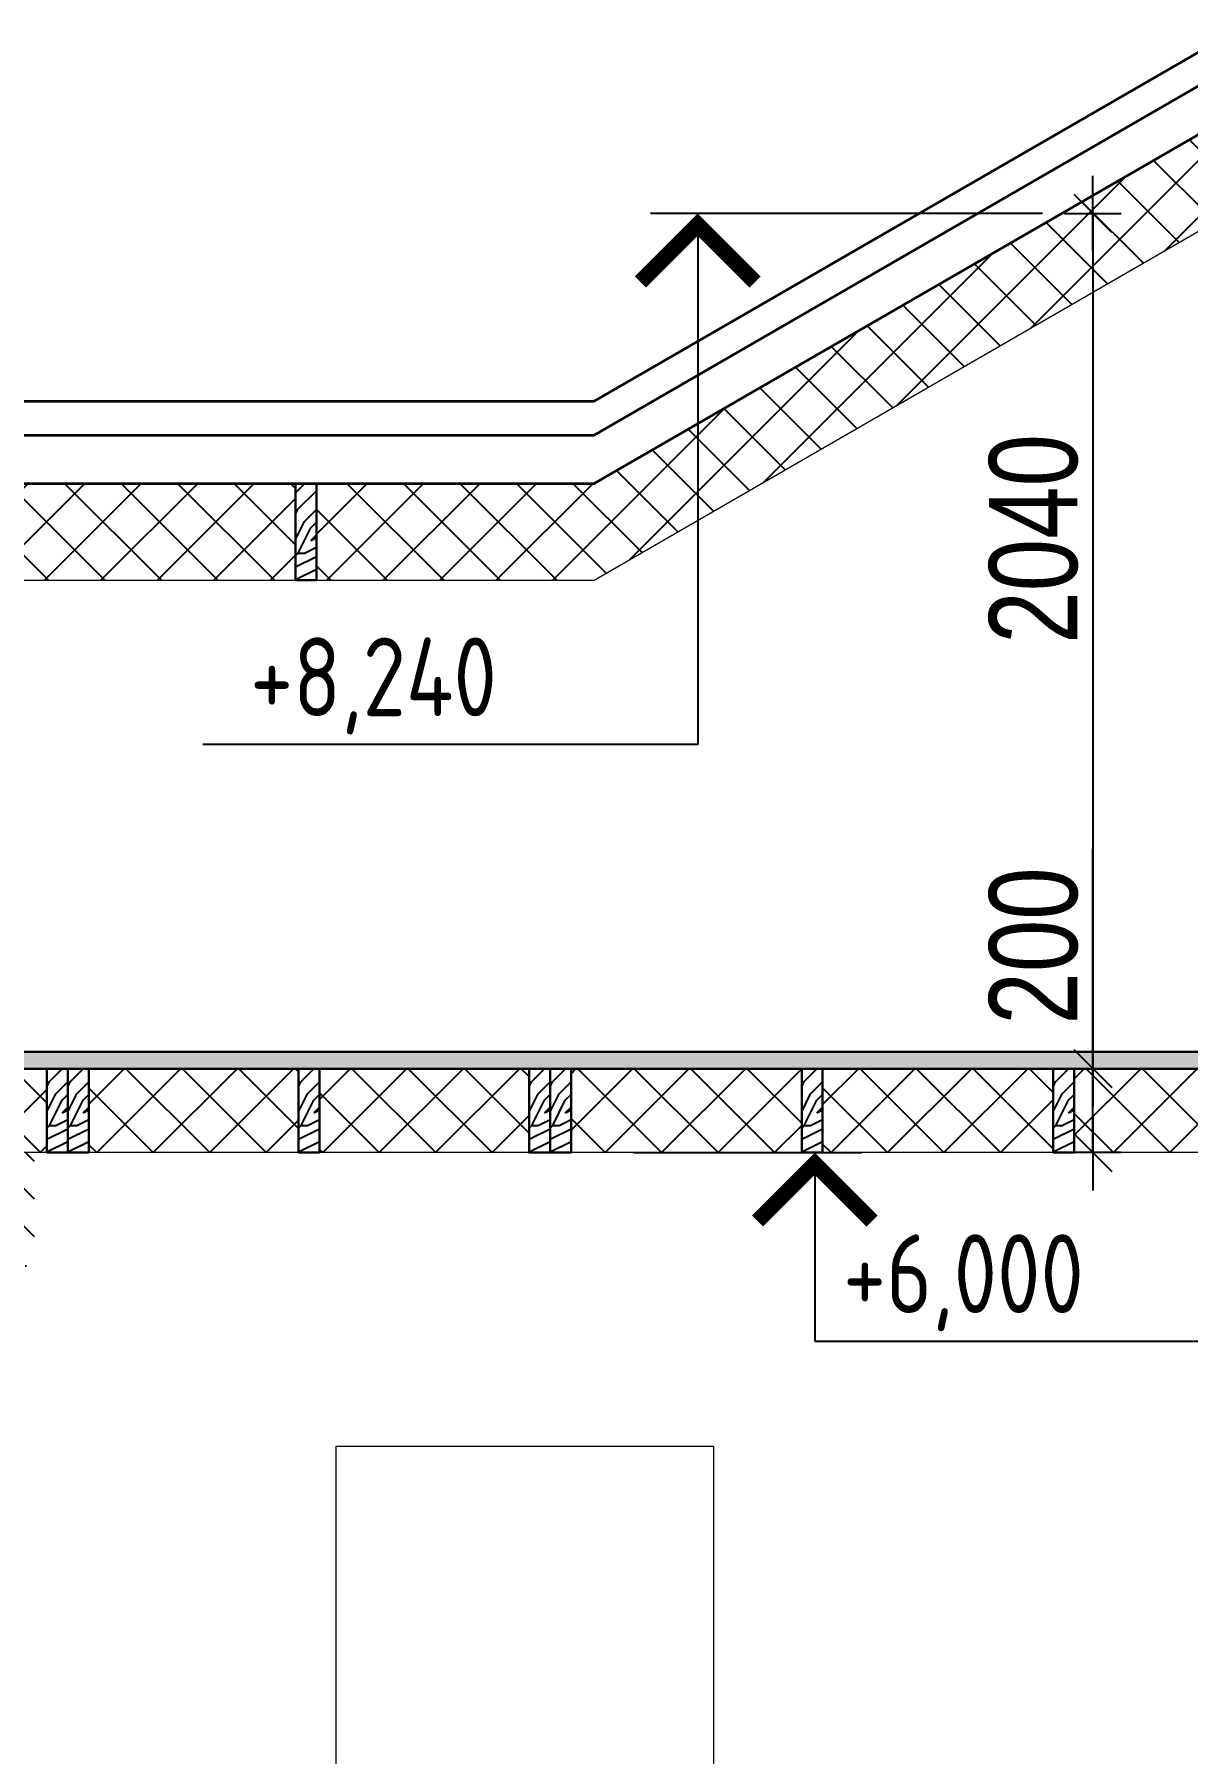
# Model space of a CAD drawing. Extents: x -12289450 to -10763036, y -7834513 to -6150123.
# Drawn here: x -11193412 to -11190661, y -7703154 to -7699054 of the extents above; entities that cross this region are included whole.
import ezdxf

# ---------------------------------------------------------------- set-up
doc = ezdxf.new("R2010")
doc.units = 0
doc.header["$LTSCALE"] = 25
doc.header["$PDMODE"] = 35
doc.layers.get('DefPoints').update_dxf_attribs({"color": 10, "lineweight": 30})
for name, color, linetype in [('005-РАЗМЕРЫ', 252, 'Continuous'), ('008-ШТРИХОВКА', 252, 'Continuous'), ('Крыши', 7, 'Continuous'), ('Примечания', 7, 'Continuous')]:
    doc.layers.add(name, color=color, linetype=linetype)
doc.layers.add('Лестница', color=15, linetype='Continuous', lineweight=13)
doc.layers.add('СТЕНЫ', color=5, linetype='Continuous', lineweight=40)
doc.styles.add('GOST 2.304', font='cs_gost2304.shx')
doc.styles.add('TXT0', font='txt', dxfattribs={"width": 0.8})
doc.dimstyles.new('Копия(5) РАЗМЕРЫ', dxfattribs={"dimscale": 30, "dimtxt": 7, "dimasz": 0.15, "dimexe": 0, "dimexo": 0, "dimgap": 1.2, "dimtad": 1, "dimdec": 0, "dimzin": 0, "dimdsep": 46, "dimtxsty": 'TXT0', "dimblk1": 'A8MITTA', "dimblk2": 'A8MITTA', "dimsah": 1, "dimcen": 2, "dimse1": 1, "dimse2": 1, "dimadec": 0, "dimazin": 0, "dimtp": 6, "dimtm": 6, "dimtfac": 1, "dimtdec": 0, "dimtofl": 0, "dimtmove": 0, "dimatfit": 3, "dimldrblk": 'A8MITTA', "dimfxl": 0, "dimtolj": 1, "dimtzin": 0, "dimarcsym": 0})

# ---------------------------------------------------------------- blocks, each defined once
blk = doc.blocks.new('A8MITTA', base_point=(3180, 3140))
for p, q in [((3180, 3155), (3180, 3125)), ((3170, 3130), (3190, 3150)), ((3160, 3140), (3200, 3140))]:
    blk.add_line(p, q)
blk = doc.blocks.new('*D123')
at = {"layer": '005-РАЗМЕРЫ', "color": 0, "lineweight": -2, "ltscale": 4, "transparency": 16777216}
blk.add_line((-11190887.3, -7699485.3), (-11190887.3, -7701516.2), dxfattribs=at)
at = {"layer": 'DefPoints', "color": 0, "ltscale": 4, "transparency": 16777216}
for p in [(-11191045.4, -7699480.8), (-11191045.4, -7701520.7), (-11190887.3, -7701520.7)]:
    blk.add_point(p, dxfattribs=at)
at = {"layer": '005-РАЗМЕРЫ', "color": 0, "lineweight": -2, "ltscale": 4, "transparency": 16777216, "xscale": 4.5, "yscale": 4.5, "zscale": 4.5}
for p, rotation in [((-11190887.3, -7699480.8), 90), ((-11190887.3, -7701520.7), 270)]:
    blk.add_blockref('A8MITTA', p, dxfattribs=dict(at, rotation=rotation))
at = {"layer": '005-РАЗМЕРЫ', "color": 0, "lineweight": 25, "ltscale": 4, "transparency": 16777216, "insert": (-11191028.3, -7700256.8), "char_height": 210, "attachment_point": 5, "rotation": 90, "style": 'TXT0'}
blk.add_mtext('\\A1;2040', dxfattribs=at)
blk = doc.blocks.new('*D124')
at = {"layer": '005-РАЗМЕРЫ', "color": 0, "lineweight": -2, "ltscale": 4, "transparency": 16777216}
for p, q in [((-11190887.3, -7701520.7), (-11190887.3, -7700995.8)), ((-11190887.3, -7701716.2), (-11190887.3, -7701525.2))]:
    blk.add_line(p, q, dxfattribs=at)
at = {"layer": 'DefPoints', "color": 0, "ltscale": 4, "transparency": 16777216}
for p in [(-11190887.3, -7701520.7), (-11190685.9, -7701520.7), (-11190685.9, -7701720.7)]:
    blk.add_point(p, dxfattribs=at)
at = {"layer": '005-РАЗМЕРЫ', "color": 0, "lineweight": -2, "ltscale": 4, "transparency": 16777216, "xscale": 4.5, "yscale": 4.5, "zscale": 4.5}
for p, rotation in [((-11190887.3, -7701520.7), 90), ((-11190887.3, -7701720.7), 270)]:
    blk.add_blockref('A8MITTA', p, dxfattribs=dict(at, rotation=rotation))
at = {"layer": '005-РАЗМЕРЫ', "color": 0, "lineweight": 25, "ltscale": 4, "transparency": 16777216, "insert": (-11191028.3, -7701227.8), "char_height": 210, "attachment_point": 5, "rotation": 90, "style": 'TXT0'}
blk.add_mtext('\\A1;200', dxfattribs=at)

msp = doc.modelspace()

# ---------------------------------------------------------------- hatches: boundary and pattern name
at = {"layer": '008-ШТРИХОВКА', "ltscale": 4}
h = msp.add_hatch(dxfattribs=at)
h.set_pattern_fill('ANSI37', color=256, scale=30, style=0)
h.set_pattern_definition([(45, (-11198501.94, -7701293.71), (-67.3519, 67.3519), []), (135, (-11198501.94, -7701293.71), (-67.3519, -67.3519), [])])
h.paths.add_polyline_path([(-11196876.9, -7700355.5), (-11196789.2, -7700355.5), (-11196789.2, -7700124.6), (-11196876.9, -7700124.6), (-11198501.9, -7701062.8), (-11198501.9, -7701293.7), (-11198412, -7701241.8), (-11198412, -7701215.7), (-11198366.9, -7701215.7)])
h.paths.add_polyline_path([(-11195989.2, -7700124.6), (-11196739.2, -7700124.6), (-11196739.2, -7700355.5), (-11195989.2, -7700355.5)])
h.paths.add_polyline_path([(-11195555.5, -7700124.6), (-11195939.2, -7700124.6), (-11195939.2, -7700355.5), (-11195555.5, -7700355.5)])
h.paths.add_polyline_path([(-11195189.2, -7700124.6), (-11195555.5, -7700124.6), (-11195555.5, -7700355.5), (-11195189.2, -7700355.5)])
h.paths.add_polyline_path([(-11194389.2, -7700124.6), (-11195139.2, -7700124.6), (-11195139.2, -7700355.5), (-11194389.2, -7700355.5)])
h.paths.add_polyline_path([(-11193589.2, -7700124.6), (-11194339.2, -7700124.6), (-11194339.2, -7700355.5), (-11193589.2, -7700355.5)])
h.paths.add_polyline_path([(-11192789.2, -7700124.6), (-11193539.2, -7700124.6), (-11193539.2, -7700355.5), (-11192789.2, -7700355.5)])
h.paths.add_polyline_path([(-11190611.9, -7699509.7), (-11190611.9, -7699480.8), (-11190511.9, -7699480.8), (-11190511.9, -7699509.7), (-11187720.3, -7701121.4, -0.127854), (-11187421.9, -7701063.1), (-11187421.9, -7701062.8), (-11190561.9, -7699249.9), (-11192076.9, -7700124.6), (-11192739.2, -7700124.6), (-11192739.2, -7700355.5), (-11192076.9, -7700355.5)])
h.paths.add_polyline_path([(-11187421.9, -7701063.1, 0.127854), (-11187720.3, -7701121.4), (-11187557.8, -7701215.2), (-11187511.9, -7701215.2), (-11187511.9, -7701241.7), (-11187421.9, -7701293.7)])
at = {"layer": '008-ШТРИХОВКА'}
h = msp.add_hatch(dxfattribs=at)
h.set_pattern_fill('WOODFACE', color=251, scale=300, style=0, pattern_type=2)
h.set_pattern_definition([(0, (481416.9, -592990.77), (300, 300), [15, -285]), (90, (481536.9, -592885.77), (-300, 300), [30, -270]), (45, (481476.91, -592915.77), (3e-14, 300), [21.21, -63.63, 21.21, -42.42, 148.5, -127.2940687]), (45, (481401.91, -593005.77), (3e-14, 300), [21.213, -42.426, 21.213, -339.4120686]), (45, (481506.91, -592975.77), (3e-14, 300), [21.213, -403.0510686]), (45, (481536.91, -592990.77), (3e-14, 300), [21.213, -403.0510686]), (45, (481491.91, -592960.77), (3e-14, 300), [21.213, -403.0510686]), (45, (481476.91, -592945.77), (3e-14, 300), [42.426, -381.8380686]), (45, (481551.91, -592720.77), (3e-14, 300), [42.426, -381.8380686]), (45, (481446.91, -592930.77), (3e-14, 300), [84.852, -339.4120686]), (45, (481431.91, -592915.77), (3e-14, 300), [84.852, -339.4120686]), (45, (481626.91, -592825.77), (3e-14, 300), [84.852, -339.4120686]), (45, (481416.91, -592885.77), (3e-14, 300), [63.6396, -360.6244686]), (45, (481356.91, -592840.77), (3e-14, 300), [63.6396, -360.6244686]), (45, (481386.91, -592870.77), (3e-14, 300), [63.6396, -360.6244686]), (45, (481581.91, -592780.77), (3e-14, 300), [106.06602, -318.1980486]), (45, (481551.91, -592765.77), (3e-14, 300), [106.06602, -318.1980486]), (45, (481581.91, -592840.77), (3e-14, 300), [148.492424, -275.7716445]), (26.5650512, (481446.91, -592960.77), (300, 1e-07), [33.541017, -637.279374]), (26.5650512, (481506.91, -592870.77), (300, 1e-07), [33.541017, -637.279374]), (26.5650512, (481491.91, -592900.77), (300, 1e-07), [33.541017, -637.279374]), (26.5650512, (481431.91, -592990.77), (300, 1e-07), [67.08204, -603.738353]), (26.5650512, (481491.91, -592855.77), (300, 1e-07), [100.623059, -570.197334]), (26.5650512, (481461.91, -592840.77), (300, 1e-07), [134.1640785, -536.6563146]), (26.5650512, (481431.91, -592825.77), (300, 1e-07), [134.1640785, -536.6563146]), (26.5650512, (481386.91, -592735.77), (300, 1e-07), [134.1640785, -536.6563146]), (26.5650512, (481386.91, -592765.77), (300, 1e-07), [167.7051, -503.115293]), (26.5650512, (481401.91, -592795.77), (300, 1e-07), [167.7051, -503.115293]), (63.4349488, (481506.91, -592915.77), (2e-08, 300), [33.541017, -637.279374]), (63.4349488, (481461.91, -592945.77), (2e-08, 300), [33.541017, -637.279374]), (63.4349488, (481416.91, -592990.77), (2e-08, 300), [67.08204, -603.738353]), (63.4349488, (481506.91, -592945.77), (2e-08, 300), [67.08204, -603.738353]), (63.4349488, (481386.91, -593005.77), (2e-08, 300), [100.623059, -570.197334]), (63.4349488, (481356.91, -593005.77), (2e-08, 300), [134.1640785, -536.6563146]), (63.4349488, (481626.91, -592990.77), (2e-08, 300), [134.1640785, -536.6563146]), (63.4349488, (481521.91, -592960.77), (2e-08, 300), [134.1640785, -536.6563146]), (63.4349488, (481581.91, -592990.77), (2e-08, 300), [167.7051, -503.115293]), (63.4349488, (481551.91, -592975.77), (2e-08, 300), [167.7051, -503.115293])])
h.paths.add_polyline_path([(-11192739.2, -7700355.5), (-11192739.2, -7700124.6), (-11192789.2, -7700124.6), (-11192789.2, -7700355.5)])
h = msp.add_hatch(dxfattribs=at)
h.set_pattern_fill('WOODFACE', color=251, scale=300, style=0, pattern_type=2)
h.set_pattern_definition([(0, (-11198150.82, -7701705.1), (300, 300), [15, -285]), (90, (-11198030.82, -7701600.1), (-300, 300), [30, -270]), (45, (-11198090.82, -7701630.11), (3e-14, 300), [21.21, -63.63, 21.21, -42.42, 148.5, -127.294]), (45, (-11198165.82, -7701720.11), (3e-14, 300), [21.213, -42.426, 21.213, -339.412]), (45, (-11198060.82, -7701690.11), (3e-14, 300), [21.213, -403.051]), (45, (-11198030.82, -7701705.11), (3e-14, 300), [21.213, -403.051]), (45, (-11198075.82, -7701675.11), (3e-14, 300), [21.213, -403.051]), (45, (-11198090.82, -7701660.11), (3e-14, 300), [42.426, -381.838]), (45, (-11198015.82, -7701435.11), (3e-14, 300), [42.426, -381.838]), (45, (-11198120.82, -7701645.11), (3e-14, 300), [84.852, -339.412]), (45, (-11198135.82, -7701630.11), (3e-14, 300), [84.852, -339.412]), (45, (-11197940.82, -7701540.11), (3e-14, 300), [84.852, -339.412]), (45, (-11198150.82, -7701600.11), (3e-14, 300), [63.64, -360.6245]), (45, (-11198210.82, -7701555.11), (3e-14, 300), [63.64, -360.6245]), (45, (-11198180.82, -7701585.11), (3e-14, 300), [63.64, -360.6245]), (45, (-11197985.82, -7701495.11), (3e-14, 300), [106.066, -318.198]), (45, (-11198015.82, -7701480.11), (3e-14, 300), [106.066, -318.198]), (45, (-11197985.82, -7701555.11), (3e-14, 300), [148.4924, -275.772]), (26.565, (-11198120.82, -7701675.11), (300, 1e-07), [33.541, -637.279]), (26.565, (-11198060.82, -7701585.11), (300, 1e-07), [33.541, -637.279]), (26.565, (-11198075.82, -7701615.11), (300, 1e-07), [33.541, -637.279]), (26.565, (-11198135.82, -7701705.11), (300, 1e-07), [67.082, -603.738]), (26.565, (-11198075.82, -7701570.11), (300, 1e-07), [100.623, -570.197]), (26.565, (-11198105.82, -7701555.11), (300, 1e-07), [134.164, -536.656]), (26.565, (-11198135.82, -7701540.11), (300, 1e-07), [134.164, -536.656]), (26.565, (-11198180.82, -7701450.11), (300, 1e-07), [134.164, -536.656]), (26.565, (-11198180.82, -7701480.11), (300, 1e-07), [167.705, -503.115]), (26.565, (-11198165.82, -7701510.11), (300, 1e-07), [167.705, -503.115]), (63.435, (-11198060.82, -7701630.11), (2e-08, 300), [33.541, -637.279]), (63.435, (-11198105.82, -7701660.11), (2e-08, 300), [33.541, -637.279]), (63.435, (-11198150.82, -7701705.11), (2e-08, 300), [67.082, -603.738]), (63.435, (-11198060.82, -7701660.11), (2e-08, 300), [67.082, -603.738]), (63.435, (-11198180.82, -7701720.11), (2e-08, 300), [100.623, -570.197]), (63.435, (-11198210.82, -7701720.11), (2e-08, 300), [134.164, -536.656]), (63.435, (-11197940.82, -7701705.11), (2e-08, 300), [134.164, -536.656]), (63.435, (-11198045.82, -7701675.11), (2e-08, 300), [134.164, -536.656]), (63.435, (-11197985.82, -7701705.11), (2e-08, 300), [167.705, -503.115]), (63.435, (-11198015.82, -7701690.11), (2e-08, 300), [167.705, -503.115])])
h.paths.add_polyline_path([(-11193341.9, -7701520.2), (-11193391.9, -7701520.2), (-11193399.9, -7701520.1), (-11193349.9, -7701520.1)], flags=16)
h.paths.add_polyline_path([(-11195311.9, -7701520.3), (-11195311.9, -7701480.1), (-11198210.8, -7701480.1), (-11198210.8, -7701520.2)])
h.paths.add_polyline_path([(-11195311.9, -7701480.1), (-11195311.9, -7701520.3), (-11187711.9, -7701520.3), (-11187711.9, -7701480.1)])
at = {"layer": '008-ШТРИХОВКА', "ltscale": 4}
h = msp.add_hatch(dxfattribs=at)
h.set_pattern_fill('ANSI37', color=256, scale=30, style=0)
h.set_pattern_definition([(45, (-11193801.93, -7701720.72), (-67.3519, 67.3519), []), (135, (-11193801.93, -7701720.72), (-67.3519, -67.3519), [])])
h.paths.add_polyline_path([(-11187781.9, -7701520.7), (-11188045.4, -7701520.7, 0.060859), (-11188063.2, -7701666.2, 0.022597), (-11188060.7, -7701720.7), (-11187781.9, -7701720.7)])
h.paths.add_polyline_path([(-11188045.4, -7701520.7), (-11188231.9, -7701520.7), (-11188231.9, -7701720.7), (-11188060.7, -7701720.7, -0.022597), (-11188063.2, -7701666.2, -0.060859)])
h.paths.add_polyline_path([(-11188281.9, -7701520.7), (-11188681.9, -7701520.7), (-11188681.9, -7701720.7), (-11188281.9, -7701720.7)])
h.paths.add_polyline_path([(-11188781.9, -7701520.7), (-11189141.9, -7701520.7), (-11189141.9, -7701720.7), (-11188781.9, -7701720.7)])
h.paths.add_polyline_path([(-11189191.9, -7701520.7), (-11189561.9, -7701520.7), (-11189561.9, -7701720.7), (-11189191.9, -7701720.7)])
h.paths.add_polyline_path([(-11189661.9, -7701520.7), (-11189931.9, -7701520.7), (-11189931.9, -7701720.7), (-11189661.9, -7701720.7)])
h.paths.add_polyline_path([(-11189981.9, -7701520.7), (-11190486.9, -7701520.7), (-11190486.9, -7701720.7), (-11189981.9, -7701720.7)])
h.paths.add_polyline_path([(-11190636.9, -7701520.7), (-11190931.9, -7701520.7), (-11190931.9, -7701720.7), (-11190636.9, -7701720.7)])
h.paths.add_polyline_path([(-11190981.9, -7701520.7), (-11191531.9, -7701520.7), (-11191531.9, -7701720.7), (-11190981.9, -7701720.7)])
h.paths.add_polyline_path([(-11191581.9, -7701520.7), (-11192131.9, -7701520.7), (-11192131.9, -7701720.7), (-11191581.9, -7701720.7)])
h.paths.add_polyline_path([(-11192231.9, -7701520.7), (-11192731.9, -7701520.7), (-11192731.9, -7701720.7), (-11192231.9, -7701720.7)])
h.paths.add_polyline_path([(-11192781.9, -7701520.7), (-11193281.9, -7701520.7), (-11193281.9, -7701720.7), (-11192781.9, -7701720.7)])
h.paths.add_polyline_path([(-11193381.9, -7701520.7), (-11193801.9, -7701520.7), (-11193801.9, -7701720.7), (-11193601.9, -7701720.7), (-11193381.9, -7701720.7)])
at = {"layer": '008-ШТРИХОВКА'}
h = msp.add_hatch(dxfattribs=at)
h.set_pattern_fill('WOODFACE', color=251, scale=300, style=0, pattern_type=2)
h.set_pattern_definition([(0, (480824.18, -594355.98), (300, 300), [15, -285]), (90, (480944.18, -594250.98), (-300, 300), [30, -270]), (45, (480884.18, -594280.98), (3e-14, 300), [21.21, -63.63, 21.21, -42.42, 148.5, -127.2940687]), (45, (480809.18, -594370.98), (3e-14, 300), [21.213, -42.426, 21.213, -339.4120686]), (45, (480914.18, -594340.98), (3e-14, 300), [21.213, -403.0510686]), (45, (480944.18, -594355.98), (3e-14, 300), [21.213, -403.0510686]), (45, (480899.18, -594325.98), (3e-14, 300), [21.213, -403.0510686]), (45, (480884.18, -594310.98), (3e-14, 300), [42.426, -381.8380686]), (45, (480959.18, -594085.98), (3e-14, 300), [42.426, -381.8380686]), (45, (480854.18, -594295.98), (3e-14, 300), [84.852, -339.4120686]), (45, (480839.18, -594280.98), (3e-14, 300), [84.852, -339.4120686]), (45, (481034.18, -594190.98), (3e-14, 300), [84.852, -339.4120686]), (45, (480824.18, -594250.98), (3e-14, 300), [63.6396, -360.6244686]), (45, (480764.18, -594205.98), (3e-14, 300), [63.6396, -360.6244686]), (45, (480794.18, -594235.98), (3e-14, 300), [63.6396, -360.6244686]), (45, (480989.18, -594145.98), (3e-14, 300), [106.06602, -318.1980486]), (45, (480959.18, -594130.98), (3e-14, 300), [106.06602, -318.1980486]), (45, (480989.18, -594205.98), (3e-14, 300), [148.492424, -275.7716445]), (26.5650512, (480854.18, -594325.98), (300, 1e-07), [33.541017, -637.279374]), (26.5650512, (480914.18, -594235.98), (300, 1e-07), [33.541017, -637.279374]), (26.5650512, (480899.18, -594265.98), (300, 1e-07), [33.541017, -637.279374]), (26.5650512, (480839.18, -594355.98), (300, 1e-07), [67.08204, -603.738353]), (26.5650512, (480899.18, -594220.98), (300, 1e-07), [100.623059, -570.197334]), (26.5650512, (480869.18, -594205.98), (300, 1e-07), [134.1640785, -536.6563146]), (26.5650512, (480839.18, -594190.98), (300, 1e-07), [134.1640785, -536.6563146]), (26.5650512, (480794.18, -594100.98), (300, 1e-07), [134.1640785, -536.6563146]), (26.5650512, (480794.18, -594130.98), (300, 1e-07), [167.7051, -503.115293]), (26.5650512, (480809.18, -594160.98), (300, 1e-07), [167.7051, -503.115293]), (63.4349488, (480914.18, -594280.98), (2e-08, 300), [33.541017, -637.279374]), (63.4349488, (480869.18, -594310.98), (2e-08, 300), [33.541017, -637.279374]), (63.4349488, (480824.18, -594355.98), (2e-08, 300), [67.08204, -603.738353]), (63.4349488, (480914.18, -594310.98), (2e-08, 300), [67.08204, -603.738353]), (63.4349488, (480794.18, -594370.98), (2e-08, 300), [100.623059, -570.197334]), (63.4349488, (480764.18, -594370.98), (2e-08, 300), [134.1640785, -536.6563146]), (63.4349488, (481034.18, -594355.98), (2e-08, 300), [134.1640785, -536.6563146]), (63.4349488, (480929.18, -594325.98), (2e-08, 300), [134.1640785, -536.6563146]), (63.4349488, (480989.18, -594355.98), (2e-08, 300), [167.7051, -503.115293]), (63.4349488, (480959.18, -594340.98), (2e-08, 300), [167.7051, -503.115293])])
h.paths.add_polyline_path([(-11193331.9, -7701720.7), (-11193331.9, -7701520.7), (-11193381.9, -7701520.7), (-11193381.9, -7701720.7)])
h = msp.add_hatch(dxfattribs=at)
h.set_pattern_fill('WOODFACE', color=251, scale=300, style=0, pattern_type=2)
h.set_pattern_definition([(0, (480874.18, -594355.98), (300, 300), [15, -285]), (90, (480994.18, -594250.98), (-300, 300), [30, -270]), (45, (480934.18, -594280.98), (3e-14, 300), [21.21, -63.63, 21.21, -42.42, 148.5, -127.2940687]), (45, (480859.18, -594370.98), (3e-14, 300), [21.213, -42.426, 21.213, -339.4120686]), (45, (480964.18, -594340.98), (3e-14, 300), [21.213, -403.0510686]), (45, (480994.18, -594355.98), (3e-14, 300), [21.213, -403.0510686]), (45, (480949.18, -594325.98), (3e-14, 300), [21.213, -403.0510686]), (45, (480934.18, -594310.98), (3e-14, 300), [42.426, -381.8380686]), (45, (481009.18, -594085.98), (3e-14, 300), [42.426, -381.8380686]), (45, (480904.18, -594295.98), (3e-14, 300), [84.852, -339.4120686]), (45, (480889.18, -594280.98), (3e-14, 300), [84.852, -339.4120686]), (45, (481084.18, -594190.98), (3e-14, 300), [84.852, -339.4120686]), (45, (480874.18, -594250.98), (3e-14, 300), [63.6396, -360.6244686]), (45, (480814.18, -594205.98), (3e-14, 300), [63.6396, -360.6244686]), (45, (480844.18, -594235.98), (3e-14, 300), [63.6396, -360.6244686]), (45, (481039.18, -594145.98), (3e-14, 300), [106.06602, -318.1980486]), (45, (481009.18, -594130.98), (3e-14, 300), [106.06602, -318.1980486]), (45, (481039.18, -594205.98), (3e-14, 300), [148.492424, -275.7716445]), (26.5650512, (480904.18, -594325.98), (300, 1e-07), [33.541017, -637.279374]), (26.5650512, (480964.18, -594235.98), (300, 1e-07), [33.541017, -637.279374]), (26.5650512, (480949.18, -594265.98), (300, 1e-07), [33.541017, -637.279374]), (26.5650512, (480889.18, -594355.98), (300, 1e-07), [67.08204, -603.738353]), (26.5650512, (480949.18, -594220.98), (300, 1e-07), [100.623059, -570.197334]), (26.5650512, (480919.18, -594205.98), (300, 1e-07), [134.1640785, -536.6563146]), (26.5650512, (480889.18, -594190.98), (300, 1e-07), [134.1640785, -536.6563146]), (26.5650512, (480844.18, -594100.98), (300, 1e-07), [134.1640785, -536.6563146]), (26.5650512, (480844.18, -594130.98), (300, 1e-07), [167.7051, -503.115293]), (26.5650512, (480859.18, -594160.98), (300, 1e-07), [167.7051, -503.115293]), (63.4349488, (480964.18, -594280.98), (2e-08, 300), [33.541017, -637.279374]), (63.4349488, (480919.18, -594310.98), (2e-08, 300), [33.541017, -637.279374]), (63.4349488, (480874.18, -594355.98), (2e-08, 300), [67.08204, -603.738353]), (63.4349488, (480964.18, -594310.98), (2e-08, 300), [67.08204, -603.738353]), (63.4349488, (480844.18, -594370.98), (2e-08, 300), [100.623059, -570.197334]), (63.4349488, (480814.18, -594370.98), (2e-08, 300), [134.1640785, -536.6563146]), (63.4349488, (481084.18, -594355.98), (2e-08, 300), [134.1640785, -536.6563146]), (63.4349488, (480979.18, -594325.98), (2e-08, 300), [134.1640785, -536.6563146]), (63.4349488, (481039.18, -594355.98), (2e-08, 300), [167.7051, -503.115293]), (63.4349488, (481009.18, -594340.98), (2e-08, 300), [167.7051, -503.115293])])
h.paths.add_polyline_path([(-11193281.9, -7701720.7), (-11193281.9, -7701520.7), (-11193331.9, -7701520.7), (-11193331.9, -7701720.7)])
h = msp.add_hatch(dxfattribs=at)
h.set_pattern_fill('WOODFACE', color=251, scale=300, style=0, pattern_type=2)
h.set_pattern_definition([(0, (481424.18, -594355.98), (300, 300), [15, -285]), (90, (481544.18, -594250.98), (-300, 300), [30, -270]), (45, (481484.18, -594280.98), (3e-14, 300), [21.21, -63.63, 21.21, -42.42, 148.5, -127.2940687]), (45, (481409.18, -594370.98), (3e-14, 300), [21.213, -42.426, 21.213, -339.4120686]), (45, (481514.18, -594340.98), (3e-14, 300), [21.213, -403.0510686]), (45, (481544.18, -594355.98), (3e-14, 300), [21.213, -403.0510686]), (45, (481499.18, -594325.98), (3e-14, 300), [21.213, -403.0510686]), (45, (481484.18, -594310.98), (3e-14, 300), [42.426, -381.8380686]), (45, (481559.18, -594085.98), (3e-14, 300), [42.426, -381.8380686]), (45, (481454.18, -594295.98), (3e-14, 300), [84.852, -339.4120686]), (45, (481439.18, -594280.98), (3e-14, 300), [84.852, -339.4120686]), (45, (481634.18, -594190.98), (3e-14, 300), [84.852, -339.4120686]), (45, (481424.18, -594250.98), (3e-14, 300), [63.6396, -360.6244686]), (45, (481364.18, -594205.98), (3e-14, 300), [63.6396, -360.6244686]), (45, (481394.18, -594235.98), (3e-14, 300), [63.6396, -360.6244686]), (45, (481589.18, -594145.98), (3e-14, 300), [106.06602, -318.1980486]), (45, (481559.18, -594130.98), (3e-14, 300), [106.06602, -318.1980486]), (45, (481589.18, -594205.98), (3e-14, 300), [148.492424, -275.7716445]), (26.5650512, (481454.18, -594325.98), (300, 1e-07), [33.541017, -637.279374]), (26.5650512, (481514.18, -594235.98), (300, 1e-07), [33.541017, -637.279374]), (26.5650512, (481499.18, -594265.98), (300, 1e-07), [33.541017, -637.279374]), (26.5650512, (481439.18, -594355.98), (300, 1e-07), [67.08204, -603.738353]), (26.5650512, (481499.18, -594220.98), (300, 1e-07), [100.623059, -570.197334]), (26.5650512, (481469.18, -594205.98), (300, 1e-07), [134.1640785, -536.6563146]), (26.5650512, (481439.18, -594190.98), (300, 1e-07), [134.1640785, -536.6563146]), (26.5650512, (481394.18, -594100.98), (300, 1e-07), [134.1640785, -536.6563146]), (26.5650512, (481394.18, -594130.98), (300, 1e-07), [167.7051, -503.115293]), (26.5650512, (481409.18, -594160.98), (300, 1e-07), [167.7051, -503.115293]), (63.4349488, (481514.18, -594280.98), (2e-08, 300), [33.541017, -637.279374]), (63.4349488, (481469.18, -594310.98), (2e-08, 300), [33.541017, -637.279374]), (63.4349488, (481424.18, -594355.98), (2e-08, 300), [67.08204, -603.738353]), (63.4349488, (481514.18, -594310.98), (2e-08, 300), [67.08204, -603.738353]), (63.4349488, (481394.18, -594370.98), (2e-08, 300), [100.623059, -570.197334]), (63.4349488, (481364.18, -594370.98), (2e-08, 300), [134.1640785, -536.6563146]), (63.4349488, (481634.18, -594355.98), (2e-08, 300), [134.1640785, -536.6563146]), (63.4349488, (481529.18, -594325.98), (2e-08, 300), [134.1640785, -536.6563146]), (63.4349488, (481589.18, -594355.98), (2e-08, 300), [167.7051, -503.115293]), (63.4349488, (481559.18, -594340.98), (2e-08, 300), [167.7051, -503.115293])])
h.paths.add_polyline_path([(-11192731.9, -7701720.7), (-11192731.9, -7701520.7), (-11192781.9, -7701520.7), (-11192781.9, -7701720.7)])
h = msp.add_hatch(dxfattribs=at)
h.set_pattern_fill('WOODFACE', color=251, scale=300, style=0, pattern_type=2)
h.set_pattern_definition([(0, (481974.18, -594355.98), (300, 300), [15, -285]), (90, (482094.18, -594250.98), (-300, 300), [30, -270]), (45, (482034.18, -594280.98), (3e-14, 300), [21.21, -63.63, 21.21, -42.42, 148.5, -127.2940687]), (45, (481959.18, -594370.98), (3e-14, 300), [21.213, -42.426, 21.213, -339.4120686]), (45, (482064.18, -594340.98), (3e-14, 300), [21.213, -403.0510686]), (45, (482094.18, -594355.98), (3e-14, 300), [21.213, -403.0510686]), (45, (482049.18, -594325.98), (3e-14, 300), [21.213, -403.0510686]), (45, (482034.18, -594310.98), (3e-14, 300), [42.426, -381.8380686]), (45, (482109.18, -594085.98), (3e-14, 300), [42.426, -381.8380686]), (45, (482004.18, -594295.98), (3e-14, 300), [84.852, -339.4120686]), (45, (481989.18, -594280.98), (3e-14, 300), [84.852, -339.4120686]), (45, (482184.18, -594190.98), (3e-14, 300), [84.852, -339.4120686]), (45, (481974.18, -594250.98), (3e-14, 300), [63.6396, -360.6244686]), (45, (481914.18, -594205.98), (3e-14, 300), [63.6396, -360.6244686]), (45, (481944.18, -594235.98), (3e-14, 300), [63.6396, -360.6244686]), (45, (482139.18, -594145.98), (3e-14, 300), [106.06602, -318.1980486]), (45, (482109.18, -594130.98), (3e-14, 300), [106.06602, -318.1980486]), (45, (482139.18, -594205.98), (3e-14, 300), [148.492424, -275.7716445]), (26.5650512, (482004.18, -594325.98), (300, 1e-07), [33.541017, -637.279374]), (26.5650512, (482064.18, -594235.98), (300, 1e-07), [33.541017, -637.279374]), (26.5650512, (482049.18, -594265.98), (300, 1e-07), [33.541017, -637.279374]), (26.5650512, (481989.18, -594355.98), (300, 1e-07), [67.08204, -603.738353]), (26.5650512, (482049.18, -594220.98), (300, 1e-07), [100.623059, -570.197334]), (26.5650512, (482019.18, -594205.98), (300, 1e-07), [134.1640785, -536.6563146]), (26.5650512, (481989.18, -594190.98), (300, 1e-07), [134.1640785, -536.6563146]), (26.5650512, (481944.18, -594100.98), (300, 1e-07), [134.1640785, -536.6563146]), (26.5650512, (481944.18, -594130.98), (300, 1e-07), [167.7051, -503.115293]), (26.5650512, (481959.18, -594160.98), (300, 1e-07), [167.7051, -503.115293]), (63.4349488, (482064.18, -594280.98), (2e-08, 300), [33.541017, -637.279374]), (63.4349488, (482019.18, -594310.98), (2e-08, 300), [33.541017, -637.279374]), (63.4349488, (481974.18, -594355.98), (2e-08, 300), [67.08204, -603.738353]), (63.4349488, (482064.18, -594310.98), (2e-08, 300), [67.08204, -603.738353]), (63.4349488, (481944.18, -594370.98), (2e-08, 300), [100.623059, -570.197334]), (63.4349488, (481914.18, -594370.98), (2e-08, 300), [134.1640785, -536.6563146]), (63.4349488, (482184.18, -594355.98), (2e-08, 300), [134.1640785, -536.6563146]), (63.4349488, (482079.18, -594325.98), (2e-08, 300), [134.1640785, -536.6563146]), (63.4349488, (482139.18, -594355.98), (2e-08, 300), [167.7051, -503.115293]), (63.4349488, (482109.18, -594340.98), (2e-08, 300), [167.7051, -503.115293])])
h.paths.add_polyline_path([(-11192181.9, -7701720.7), (-11192181.9, -7701520.7), (-11192231.9, -7701520.7), (-11192231.9, -7701720.7)])
h = msp.add_hatch(dxfattribs=at)
h.set_pattern_fill('WOODFACE', color=251, scale=300, style=0, pattern_type=2)
h.set_pattern_definition([(0, (482024.18, -594355.98), (300, 300), [15, -285]), (90, (482144.18, -594250.98), (-300, 300), [30, -270]), (45, (482084.18, -594280.98), (3e-14, 300), [21.21, -63.63, 21.21, -42.42, 148.5, -127.2940687]), (45, (482009.18, -594370.98), (3e-14, 300), [21.213, -42.426, 21.213, -339.4120686]), (45, (482114.18, -594340.98), (3e-14, 300), [21.213, -403.0510686]), (45, (482144.18, -594355.98), (3e-14, 300), [21.213, -403.0510686]), (45, (482099.18, -594325.98), (3e-14, 300), [21.213, -403.0510686]), (45, (482084.18, -594310.98), (3e-14, 300), [42.426, -381.8380686]), (45, (482159.18, -594085.98), (3e-14, 300), [42.426, -381.8380686]), (45, (482054.18, -594295.98), (3e-14, 300), [84.852, -339.4120686]), (45, (482039.18, -594280.98), (3e-14, 300), [84.852, -339.4120686]), (45, (482234.18, -594190.98), (3e-14, 300), [84.852, -339.4120686]), (45, (482024.18, -594250.98), (3e-14, 300), [63.6396, -360.6244686]), (45, (481964.18, -594205.98), (3e-14, 300), [63.6396, -360.6244686]), (45, (481994.18, -594235.98), (3e-14, 300), [63.6396, -360.6244686]), (45, (482189.18, -594145.98), (3e-14, 300), [106.06602, -318.1980486]), (45, (482159.18, -594130.98), (3e-14, 300), [106.06602, -318.1980486]), (45, (482189.18, -594205.98), (3e-14, 300), [148.492424, -275.7716445]), (26.5650512, (482054.18, -594325.98), (300, 1e-07), [33.541017, -637.279374]), (26.5650512, (482114.18, -594235.98), (300, 1e-07), [33.541017, -637.279374]), (26.5650512, (482099.18, -594265.98), (300, 1e-07), [33.541017, -637.279374]), (26.5650512, (482039.18, -594355.98), (300, 1e-07), [67.08204, -603.738353]), (26.5650512, (482099.18, -594220.98), (300, 1e-07), [100.623059, -570.197334]), (26.5650512, (482069.18, -594205.98), (300, 1e-07), [134.1640785, -536.6563146]), (26.5650512, (482039.18, -594190.98), (300, 1e-07), [134.1640785, -536.6563146]), (26.5650512, (481994.18, -594100.98), (300, 1e-07), [134.1640785, -536.6563146]), (26.5650512, (481994.18, -594130.98), (300, 1e-07), [167.7051, -503.115293]), (26.5650512, (482009.18, -594160.98), (300, 1e-07), [167.7051, -503.115293]), (63.4349488, (482114.18, -594280.98), (2e-08, 300), [33.541017, -637.279374]), (63.4349488, (482069.18, -594310.98), (2e-08, 300), [33.541017, -637.279374]), (63.4349488, (482024.18, -594355.98), (2e-08, 300), [67.08204, -603.738353]), (63.4349488, (482114.18, -594310.98), (2e-08, 300), [67.08204, -603.738353]), (63.4349488, (481994.18, -594370.98), (2e-08, 300), [100.623059, -570.197334]), (63.4349488, (481964.18, -594370.98), (2e-08, 300), [134.1640785, -536.6563146]), (63.4349488, (482234.18, -594355.98), (2e-08, 300), [134.1640785, -536.6563146]), (63.4349488, (482129.18, -594325.98), (2e-08, 300), [134.1640785, -536.6563146]), (63.4349488, (482189.18, -594355.98), (2e-08, 300), [167.7051, -503.115293]), (63.4349488, (482159.18, -594340.98), (2e-08, 300), [167.7051, -503.115293])])
h.paths.add_polyline_path([(-11192131.9, -7701720.7), (-11192131.9, -7701520.7), (-11192181.9, -7701520.7), (-11192181.9, -7701720.7)])
h = msp.add_hatch(dxfattribs=at)
h.set_pattern_fill('WOODFACE', color=251, scale=300, style=0, pattern_type=2)
h.set_pattern_definition([(0, (482624.18, -594355.98), (300, 300), [15, -285]), (90, (482744.18, -594250.98), (-300, 300), [30, -270]), (45, (482684.18, -594280.98), (3e-14, 300), [21.21, -63.63, 21.21, -42.42, 148.5, -127.2940687]), (45, (482609.18, -594370.98), (3e-14, 300), [21.213, -42.426, 21.213, -339.4120686]), (45, (482714.18, -594340.98), (3e-14, 300), [21.213, -403.0510686]), (45, (482744.18, -594355.98), (3e-14, 300), [21.213, -403.0510686]), (45, (482699.18, -594325.98), (3e-14, 300), [21.213, -403.0510686]), (45, (482684.18, -594310.98), (3e-14, 300), [42.426, -381.8380686]), (45, (482759.18, -594085.98), (3e-14, 300), [42.426, -381.8380686]), (45, (482654.18, -594295.98), (3e-14, 300), [84.852, -339.4120686]), (45, (482639.18, -594280.98), (3e-14, 300), [84.852, -339.4120686]), (45, (482834.18, -594190.98), (3e-14, 300), [84.852, -339.4120686]), (45, (482624.18, -594250.98), (3e-14, 300), [63.6396, -360.6244686]), (45, (482564.18, -594205.98), (3e-14, 300), [63.6396, -360.6244686]), (45, (482594.18, -594235.98), (3e-14, 300), [63.6396, -360.6244686]), (45, (482789.18, -594145.98), (3e-14, 300), [106.06602, -318.1980486]), (45, (482759.18, -594130.98), (3e-14, 300), [106.06602, -318.1980486]), (45, (482789.18, -594205.98), (3e-14, 300), [148.492424, -275.7716445]), (26.5650512, (482654.18, -594325.98), (300, 1e-07), [33.541017, -637.279374]), (26.5650512, (482714.18, -594235.98), (300, 1e-07), [33.541017, -637.279374]), (26.5650512, (482699.18, -594265.98), (300, 1e-07), [33.541017, -637.279374]), (26.5650512, (482639.18, -594355.98), (300, 1e-07), [67.08204, -603.738353]), (26.5650512, (482699.18, -594220.98), (300, 1e-07), [100.623059, -570.197334]), (26.5650512, (482669.18, -594205.98), (300, 1e-07), [134.1640785, -536.6563146]), (26.5650512, (482639.18, -594190.98), (300, 1e-07), [134.1640785, -536.6563146]), (26.5650512, (482594.18, -594100.98), (300, 1e-07), [134.1640785, -536.6563146]), (26.5650512, (482594.18, -594130.98), (300, 1e-07), [167.7051, -503.115293]), (26.5650512, (482609.18, -594160.98), (300, 1e-07), [167.7051, -503.115293]), (63.4349488, (482714.18, -594280.98), (2e-08, 300), [33.541017, -637.279374]), (63.4349488, (482669.18, -594310.98), (2e-08, 300), [33.541017, -637.279374]), (63.4349488, (482624.18, -594355.98), (2e-08, 300), [67.08204, -603.738353]), (63.4349488, (482714.18, -594310.98), (2e-08, 300), [67.08204, -603.738353]), (63.4349488, (482594.18, -594370.98), (2e-08, 300), [100.623059, -570.197334]), (63.4349488, (482564.18, -594370.98), (2e-08, 300), [134.1640785, -536.6563146]), (63.4349488, (482834.18, -594355.98), (2e-08, 300), [134.1640785, -536.6563146]), (63.4349488, (482729.18, -594325.98), (2e-08, 300), [134.1640785, -536.6563146]), (63.4349488, (482789.18, -594355.98), (2e-08, 300), [167.7051, -503.115293]), (63.4349488, (482759.18, -594340.98), (2e-08, 300), [167.7051, -503.115293])])
h.paths.add_polyline_path([(-11191531.9, -7701720.7), (-11191531.9, -7701520.7), (-11191581.9, -7701520.7), (-11191581.9, -7701720.7)])
h = msp.add_hatch(dxfattribs=at)
h.set_pattern_fill('WOODFACE', color=251, scale=300, style=0, pattern_type=2)
h.set_pattern_definition([(0, (483224.18, -594355.98), (300, 300), [15, -285]), (90, (483344.18, -594250.98), (-300, 300), [30, -270]), (45, (483284.18, -594280.98), (3e-14, 300), [21.21, -63.63, 21.21, -42.42, 148.5, -127.2940687]), (45, (483209.18, -594370.98), (3e-14, 300), [21.213, -42.426, 21.213, -339.4120686]), (45, (483314.18, -594340.98), (3e-14, 300), [21.213, -403.0510686]), (45, (483344.18, -594355.98), (3e-14, 300), [21.213, -403.0510686]), (45, (483299.18, -594325.98), (3e-14, 300), [21.213, -403.0510686]), (45, (483284.18, -594310.98), (3e-14, 300), [42.426, -381.8380686]), (45, (483359.18, -594085.98), (3e-14, 300), [42.426, -381.8380686]), (45, (483254.18, -594295.98), (3e-14, 300), [84.852, -339.4120686]), (45, (483239.18, -594280.98), (3e-14, 300), [84.852, -339.4120686]), (45, (483434.18, -594190.98), (3e-14, 300), [84.852, -339.4120686]), (45, (483224.18, -594250.98), (3e-14, 300), [63.6396, -360.6244686]), (45, (483164.18, -594205.98), (3e-14, 300), [63.6396, -360.6244686]), (45, (483194.18, -594235.98), (3e-14, 300), [63.6396, -360.6244686]), (45, (483389.18, -594145.98), (3e-14, 300), [106.06602, -318.1980486]), (45, (483359.18, -594130.98), (3e-14, 300), [106.06602, -318.1980486]), (45, (483389.18, -594205.98), (3e-14, 300), [148.492424, -275.7716445]), (26.5650512, (483254.18, -594325.98), (300, 1e-07), [33.541017, -637.279374]), (26.5650512, (483314.18, -594235.98), (300, 1e-07), [33.541017, -637.279374]), (26.5650512, (483299.18, -594265.98), (300, 1e-07), [33.541017, -637.279374]), (26.5650512, (483239.18, -594355.98), (300, 1e-07), [67.08204, -603.738353]), (26.5650512, (483299.18, -594220.98), (300, 1e-07), [100.623059, -570.197334]), (26.5650512, (483269.18, -594205.98), (300, 1e-07), [134.1640785, -536.6563146]), (26.5650512, (483239.18, -594190.98), (300, 1e-07), [134.1640785, -536.6563146]), (26.5650512, (483194.18, -594100.98), (300, 1e-07), [134.1640785, -536.6563146]), (26.5650512, (483194.18, -594130.98), (300, 1e-07), [167.7051, -503.115293]), (26.5650512, (483209.18, -594160.98), (300, 1e-07), [167.7051, -503.115293]), (63.4349488, (483314.18, -594280.98), (2e-08, 300), [33.541017, -637.279374]), (63.4349488, (483269.18, -594310.98), (2e-08, 300), [33.541017, -637.279374]), (63.4349488, (483224.18, -594355.98), (2e-08, 300), [67.08204, -603.738353]), (63.4349488, (483314.18, -594310.98), (2e-08, 300), [67.08204, -603.738353]), (63.4349488, (483194.18, -594370.98), (2e-08, 300), [100.623059, -570.197334]), (63.4349488, (483164.18, -594370.98), (2e-08, 300), [134.1640785, -536.6563146]), (63.4349488, (483434.18, -594355.98), (2e-08, 300), [134.1640785, -536.6563146]), (63.4349488, (483329.18, -594325.98), (2e-08, 300), [134.1640785, -536.6563146]), (63.4349488, (483389.18, -594355.98), (2e-08, 300), [167.7051, -503.115293]), (63.4349488, (483359.18, -594340.98), (2e-08, 300), [167.7051, -503.115293])])
h.paths.add_polyline_path([(-11190931.9, -7701720.7), (-11190931.9, -7701520.7), (-11190981.9, -7701520.7), (-11190981.9, -7701720.7)])
at = {"layer": '008-ШТРИХОВКА', "ltscale": 4}
h = msp.add_hatch(dxfattribs=at)
h.set_pattern_fill('ANSI36', color=256, scale=20, angle=90, style=0)
h.set_pattern_definition([(135, (-11193791.906, -7701990.714), (-123.4785, 33.676), [158.75, -31.75, 0, -31.75])])
h.paths.add_polyline_path([(-11193411.9, -7701720.7), (-11193411.9, -7701990.7), (-11193791.9, -7701990.7), (-11193791.9, -7701720.7)])

# ---------------------------------------------------------------- linework, layer by layer
at = {"layer": 'Крыши', "lineweight": 35, "ltscale": 3}
for points in [[(-11196876.9, -7699928.3), (-11192076.9, -7699928.3), (-11190561.9, -7699053.6)], [(-11196876.9, -7700009.1), (-11192076.9, -7700009.1), (-11190561.9, -7699134.4)], [(-11196876.9, -7700124.6), (-11192076.9, -7700124.6), (-11190561.9, -7699249.9)]]:
    msp.add_lwpolyline(points, dxfattribs=at)
at = {"layer": 'Крыши', "lineweight": 18, "ltscale": 3}
msp.add_lwpolyline([(-11196876.9, -7700355.5), (-11192076.9, -7700355.5), (-11190561.9, -7699480.8)], dxfattribs=at)
at = {"layer": 'Лестница', "lineweight": 18, "ltscale": 4}
msp.add_lwpolyline([(-11192691.9, -7704520.7), (-11192691.9, -7702420.7), (-11191791.9, -7702420.7), (-11191791.9, -7704520.7)], dxfattribs=at)
at = {"layer": 'Примечания', "linetype": 'Continuous', "lineweight": 25, "ltscale": 75}
for p, q in [((-11191007.8, -7699480.8), (-11191942.4, -7699480.8)), ((-11191829.9, -7699480.8), (-11191829.9, -7700747.3)), ((-11191829.9, -7700747.3), (-11193009.9, -7700747.3)), ((-11191982.7, -7701720.7), (-11191438.2, -7701720.7)), ((-11191550.7, -7701720.7), (-11191550.7, -7702170.7)), ((-11191550.7, -7702170.7), (-11190583.2, -7702170.7))]:
    msp.add_line(p, q, dxfattribs=at)
at = {"layer": 'Примечания', "linetype": 'Continuous', "lineweight": 25, "ltscale": 75, "const_width": 37.5}
for points in [[(-11191693.1, -7699644.1), (-11191829.9, -7699507.3), (-11191966.6, -7699644.1)], [(-11191413.9, -7701884), (-11191550.7, -7701747.2), (-11191687.4, -7701884)]]:
    msp.add_lwpolyline(points, dxfattribs=at)
at = {"layer": 'СТЕНЫ', "color": 4, "lineweight": 30, "ltscale": 4}
for points in [[(-11192739.2, -7700355.5), (-11192739.2, -7700124.6), (-11192789.2, -7700124.6), (-11192789.2, -7700355.5), (-11192739.2, -7700355.5)], [(-11193331.9, -7701720.7), (-11193331.9, -7701520.7), (-11193381.9, -7701520.7), (-11193381.9, -7701720.7), (-11193331.9, -7701720.7)], [(-11193281.9, -7701720.7), (-11193281.9, -7701520.7), (-11193331.9, -7701520.7), (-11193331.9, -7701720.7), (-11193281.9, -7701720.7)], [(-11192731.9, -7701720.7), (-11192731.9, -7701520.7), (-11192781.9, -7701520.7), (-11192781.9, -7701720.7), (-11192731.9, -7701720.7)], [(-11192181.9, -7701720.7), (-11192181.9, -7701520.7), (-11192231.9, -7701520.7), (-11192231.9, -7701720.7), (-11192181.9, -7701720.7)], [(-11192131.9, -7701720.7), (-11192131.9, -7701520.7), (-11192181.9, -7701520.7), (-11192181.9, -7701720.7), (-11192131.9, -7701720.7)], [(-11191531.9, -7701720.7), (-11191531.9, -7701520.7), (-11191581.9, -7701520.7), (-11191581.9, -7701720.7), (-11191531.9, -7701720.7)], [(-11190931.9, -7701720.7), (-11190931.9, -7701520.7), (-11190981.9, -7701520.7), (-11190981.9, -7701720.7), (-11190931.9, -7701720.7)]]:
    msp.add_lwpolyline(points, close=True, dxfattribs=at)
at = {"layer": 'СТЕНЫ', "lineweight": 30}
for points in [[(-11187711.9, -7701480.7), (-11198211.9, -7701480.6)], [(-11187711.9, -7701520.7), (-11198211.9, -7701520.7)], [(-11187711.9, -7701520.7), (-11195341.9, -7701520.7)]]:
    msp.add_lwpolyline(points, dxfattribs=at)
at = {"layer": 'СТЕНЫ', "color": 4, "lineweight": 20, "ltscale": 4}
msp.add_lwpolyline([(-11187511.9, -7701720.7), (-11193601.9, -7701720.7)], dxfattribs=at)

# ---------------------------------------------------------------- texts
at = {"layer": 'Примечания', "linetype": 'Continuous', "lineweight": 25, "ltscale": 75, "style": 'GOST 2.304'}
for s, p in [('+8,240', (-11192897.4, -7700679.8)), ('+6,000', (-11191483.2, -7702103.2))]:
    msp.add_text(s, height=187.5, dxfattribs=at).set_placement(p)

# ---------------------------------------------------------------- dimensions: what is measured, and where the dimension line sits
at = {"layer": '005-РАЗМЕРЫ', "lineweight": 25, "ltscale": 4}
for p1, p2, picture, middle in [((-11191045.4, -7699480.8), (-11191045.4, -7701520.7), '*D123', (-11190887.3, -7700256.8)), ((-11190685.9, -7701720.7), (-11190685.9, -7701520.7), '*D124', (-11190887.3, -7701227.8))]:
    dim = msp.add_linear_dim(base=(-11190887.3, -7701520.7), p1=p1, p2=p2, angle=90, dimstyle='Копия(5) РАЗМЕРЫ', dxfattribs=at)
    dim.commit()
    dim.dimension.update_dxf_attribs({"geometry": picture, "text_midpoint": middle, "dimtype": 160})

doc.saveas('drawing.dxf')
